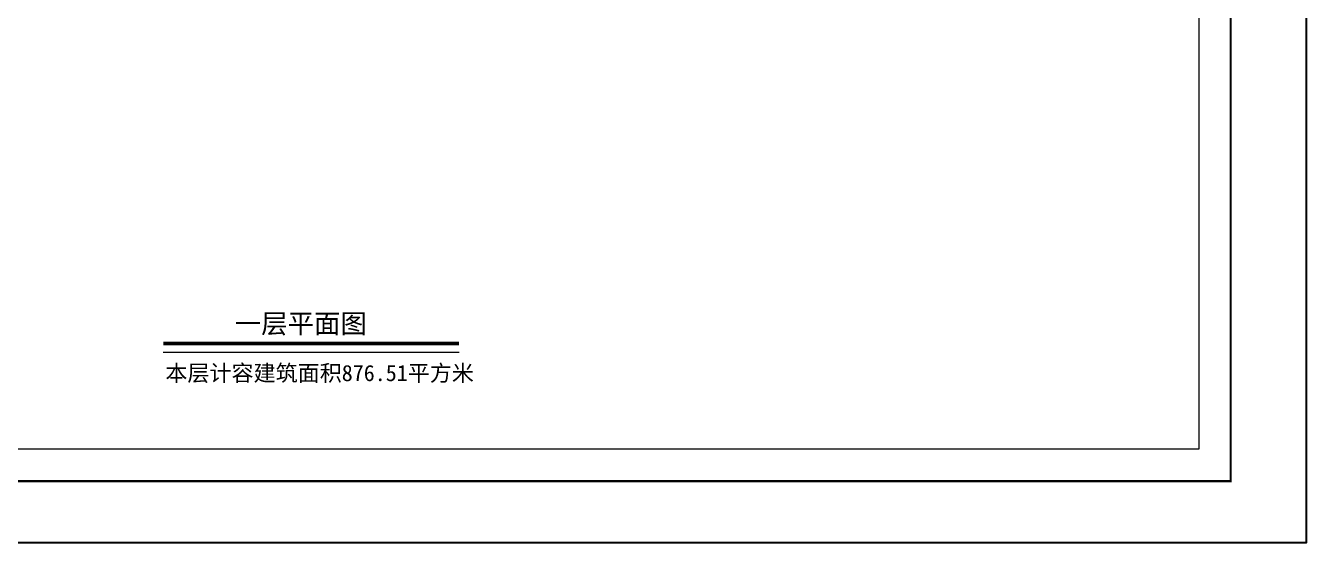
# Model space of a CAD drawing. Extents: x 513700 to 513844, y -232466 to -232398.
# Drawn here: x 513787.1 to 513844.3, y -232466 to -232442.9 of the extents above; entities that cross this region are included whole.
import ezdxf

# ---------------------------------------------------------------- set-up
doc = ezdxf.new("R2010")
doc.units = 0
doc.header["$LTSCALE"] = 1000
doc.layers.add('图廓', color=252, linetype='Continuous', lineweight=9)
doc.layers.add('打印图框', color=252, linetype='Continuous', plot=False)
doc.layers.add('楼层注记', color=7, linetype='Continuous')
doc.styles.add('dw', font='simhei.ttf')

msp = doc.modelspace()

# ---------------------------------------------------------------- linework, layer by layer
at = {"layer": '图廓', "color": 0, "const_width": 0.0953}
msp.add_lwpolyline([(513757.054, -232402.055), (513840.895, -232402.055), (513840.895, -232463.268), (513757.054, -232463.268)], close=True, dxfattribs=at)
at = {"layer": '图廓', "color": 0}
msp.add_lwpolyline([(513758.483, -232403.484), (513839.466, -232403.484), (513839.466, -232461.839), (513758.483, -232461.839)], close=True, dxfattribs=at)
at = {"layer": '图廓', "color": 7, "const_width": 0.16}
msp.add_lwpolyline([(513793.227, -232457.125), (513806.441, -232457.125)], dxfattribs=at)
at = {"layer": '图廓', "color": 7}
msp.add_lwpolyline([(513793.227, -232457.516), (513806.441, -232457.516)], dxfattribs=at)
at = {"layer": '打印图框', "color": 6, "ltscale": 0.5}
msp.add_lwpolyline([(513753.629, -232465.998), (513844.276, -232465.998), (513844.276, -232398.019), (513753.629, -232398.019)], close=True, dxfattribs=at)

# ---------------------------------------------------------------- texts
at = {"layer": '图廓', "color": 7, "style": 'dw'}
msp.add_text('本层计容建筑面积876.51平方米', height=0.72177, dxfattribs=at).set_placement((513793.322, -232458.801))
at = {"layer": '楼层注记', "color": 7, "style": 'dw'}
msp.add_text('一层平面图', height=0.8661, dxfattribs=at).set_placement((513796.417, -232456.665))

doc.saveas('drawing.dxf')
